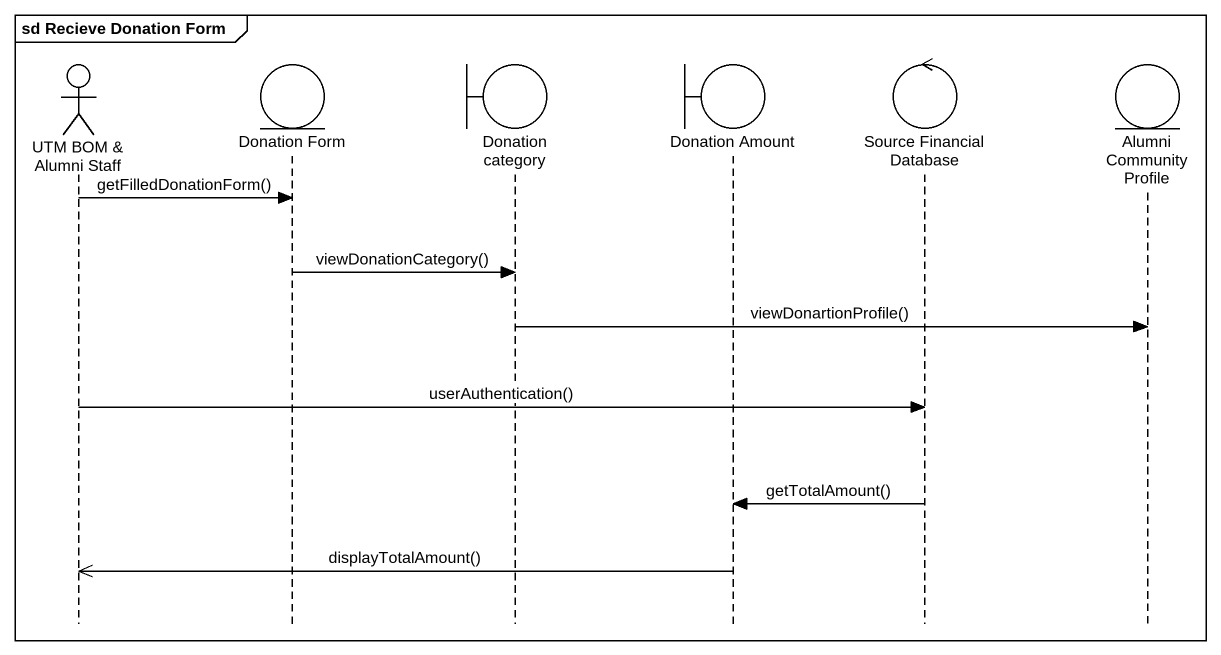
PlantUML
@startuml
mainframe sd Recieve Donation Form
hide footbox
actor "UTM BOM & Alumni Staff" as UTM_BOM_Alumni_Staff
entity "Donation Form" as Donation_Form
boundary "Donation category" as Donation_category
boundary "Donation Amount" as Donation_Amount
control "Source Financial Database" as Source_Financial_Database
entity "Alumni Community Profile" as Alumni_Community_Profile

UTM_BOM_Alumni_Staff -> Donation_Form : getFilledDonationForm()
Donation_Form -> Donation_category : viewDonationCategory()
Donation_category -> Alumni_Community_Profile : viewDonartionProfile()
UTM_BOM_Alumni_Staff -> Source_Financial_Database : userAuthentication()
Source_Financial_Database -> Donation_Amount : getTotalAmount()
Donation_Amount ->> UTM_BOM_Alumni_Staff : displayTotalAmount()
@enduml
